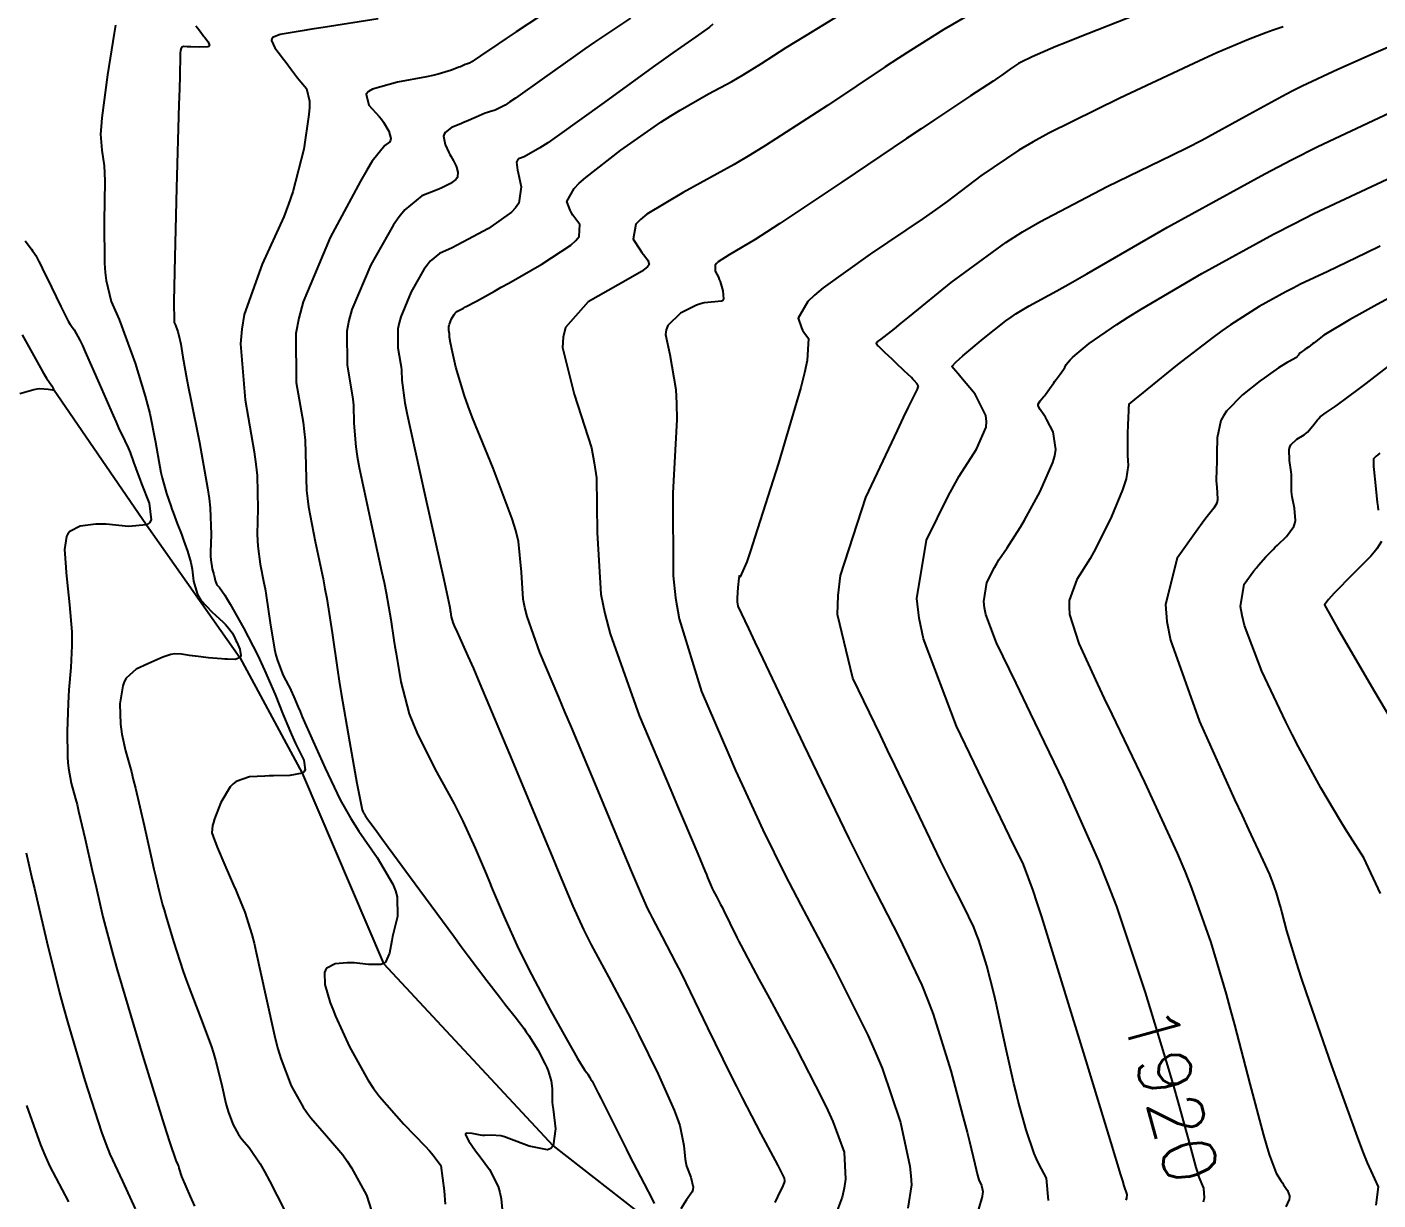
# Model space of a CAD drawing. Header units: metres. Extents: x 837117 to 838479, y 1189012 to 1191015.
# Drawn here: x 838148.6 to 838246.1, y 1189576.9 to 1189661.6 of the extents above; entities that cross this region are included whole.
import ezdxf

# ---------------------------------------------------------------- set-up
doc = ezdxf.new("R2010")
doc.units = ezdxf.units.M
doc.header["$LTSCALE"] = 0.3
for name, color, linetype in [('COTAS 10', 1, 'Continuous'), ('COTAS INT', 252, 'Continuous'), ('DRENAJE', 5, 'Continuous')]:
    doc.layers.add(name, color=color, linetype=linetype)
doc.styles.get("Standard").update_dxf_attribs({"font": 'simplex.shx'})

msp = doc.modelspace()

# ---------------------------------------------------------------- linework, layer by layer
at = {"layer": 'COTAS 10'}
for points in [[(838216.5, 1189662.409), (838214.796, 1189661.422), (838212.383, 1189659.903), (838211.516, 1189659.34), (838210.561, 1189658.714), (838206.394, 1189655.937), (838201.918, 1189653.037), (838200.769, 1189652.334), (838199.659, 1189651.675), (838195.977, 1189649.655), (838193.335, 1189648.081), (838192.881, 1189647.703), (838192.547, 1189647.35), (838192.344, 1189646.283), (838192.862, 1189645.498), (838192.983, 1189645.323), (838193.094, 1189645.167), (838193.413, 1189644.754), (838193.499, 1189644.45), (838193.463, 1189644.363), (838193.401, 1189644.273), (838192.96, 1189643.938), (838191.995, 1189643.391), (838189.092, 1189641.748), (838187.467, 1189639.893), (838187.297, 1189639.208), (838187.249, 1189638.449), (838188.087, 1189635.085), (838189.336, 1189631.21), (838189.547, 1189630.128), (838189.699, 1189629.042), (838189.758, 1189625.085), (838190.026, 1189620.638), (838190.309, 1189619.243), (838190.683, 1189617.776), (838192.786, 1189611.886), (838195.074, 1189606.487), (838195.564, 1189605.33), (838195.991, 1189604.319), (838197.014, 1189601.886), (838197.531, 1189600.649), (838197.639, 1189600.391), (838197.731, 1189600.169), (838197.938, 1189599.676), (838198.07, 1189599.387), (838198.116, 1189599.294), (838198.166, 1189599.196), (838198.378, 1189598.797), (838198.671, 1189598.237), (838198.771, 1189598.038), (838198.88, 1189597.82), (838199.341, 1189596.872), (838199.849, 1189595.835), (838199.987, 1189595.561), (838200.124, 1189595.292), (838200.608, 1189594.368), (838201.433, 1189592.836), (838201.785, 1189592.184), (838202.19, 1189591.433), (838204.1, 1189587.897), (838206.008, 1189584.197), (838206.413, 1189583.342), (838206.764, 1189582.56), (838207.582, 1189580.35), (838207.692, 1189578.383), (838207.595, 1189577.754), (838207.443, 1189577.09), (838206.438, 1189574.389)], [(838173.944, 1189662.191), (838169.973, 1189661.563), (838169.146, 1189661.431), (838168.437, 1189661.318), (838166.861, 1189661.06), (838166.311, 1189660.827), (838166.248, 1189660.729), (838166.225, 1189660.617), (838166.465, 1189660.091), (838166.951, 1189659.47), (838167.083, 1189659.299), (838167.213, 1189659.127), (838167.674, 1189658.507), (838168.117, 1189657.924), (838168.236, 1189657.776), (838168.354, 1189657.633), (838168.767, 1189657.164), (838168.982, 1189656.229), (838168.975, 1189655.792), (838168.939, 1189655.278), (838168.57, 1189652.782), (838167.768, 1189649.684), (838167.46, 1189648.791), (838167.114, 1189647.883), (838165.552, 1189644.476), (838164.265, 1189640.84), (838164.093, 1189639.787), (838164, 1189638.714), (838164.33, 1189634.671), (838164.988, 1189630.925), (838165.103, 1189630.038), (838165.189, 1189629.217), (838165.255, 1189626.795), (838165.206, 1189624.968), (838165.218, 1189624.521), (838165.243, 1189624.101), (838165.425, 1189622.796), (838165.69, 1189621.458), (838165.766, 1189621.016), (838165.843, 1189620.543), (838166.132, 1189618.576), (838166.456, 1189616.674), (838166.555, 1189616.241), (838166.659, 1189615.849), (838167.072, 1189614.773), (838167.457, 1189614.042), (838167.545, 1189613.867), (838167.624, 1189613.705), (838167.84, 1189613.217), (838168.153, 1189612.476), (838168.293, 1189612.154), (838168.456, 1189611.78), (838169.24, 1189610.007), (838170.108, 1189608.081), (838170.325, 1189607.611), (838170.532, 1189607.169), (838171.196, 1189605.798), (838171.969, 1189604.432), (838172.245, 1189603.991), (838172.548, 1189603.525), (838173.866, 1189601.615), (838175, 1189599.697), (838175.187, 1189599.224), (838175.32, 1189598.776), (838175.339, 1189597.371), (838175.045, 1189596.209), (838174.979, 1189595.915), (838174.92, 1189595.633), (838174.766, 1189594.714), (838174.466, 1189594.076), (838174.315, 1189593.971), (838174.135, 1189593.896), (838173.242, 1189593.885), (838172.214, 1189594.012), (838171.949, 1189594.024), (838171.692, 1189594.026), (838170.836, 1189593.951), (838170.232, 1189593.637), (838170.134, 1189593.488), (838170.066, 1189593.312), (838170.074, 1189592.454), (838170.472, 1189591.133), (838170.651, 1189590.666), (838170.86, 1189590.155), (838171.864, 1189587.942), (838173.194, 1189585.567), (838173.608, 1189584.953), (838174.043, 1189584.359), (838175.781, 1189582.374), (838177.33, 1189580.785), (838177.646, 1189580.44), (838177.913, 1189580.137), (838178.47, 1189579.386), (838178.71, 1189577.561), (838178.778, 1189576.58)], [(838233.537, 1189576.759), (838233.611, 1189577.042), (838233.572, 1189577.749), (838233.244, 1189578.533), (838233.135, 1189578.865), (838233.019, 1189579.247), (838232.534, 1189581.041), (838231.722, 1189583.992), (838231.4, 1189585.103), (838231.036, 1189586.341), (838229.369, 1189591.874), (838228.398, 1189594.759), (838227.279, 1189598.083), (838226.648, 1189599.748), (838225.995, 1189601.389), (838223.445, 1189607.117), (838221.062, 1189612.042), (838220.012, 1189614.21), (838218.607, 1189617.117), (838217.835, 1189619.159), (838217.734, 1189619.648), (838217.682, 1189620.104), (838217.903, 1189621.475), (838218.456, 1189622.565), (838218.614, 1189622.843), (838218.774, 1189623.111), (838219.366, 1189623.995), (838220.1, 1189625.114), (838220.349, 1189625.53), (838220.618, 1189625.992), (838221.755, 1189628.045), (838222.671, 1189630.139), (838222.8, 1189630.626), (838222.875, 1189631.074), (838222.7, 1189632.359), (838222.233, 1189633.232), (838222.125, 1189633.42), (838222.026, 1189633.585), (838221.746, 1189633.986), (838221.613, 1189634.233), (838221.606, 1189634.3), (838221.612, 1189634.366), (838221.744, 1189634.603), (838221.981, 1189634.88), (838222.053, 1189634.971), (838222.128, 1189635.069), (838222.424, 1189635.476), (838222.733, 1189635.911), (838222.818, 1189636.025), (838222.901, 1189636.138), (838223.197, 1189636.524), (838223.442, 1189636.857), (838223.494, 1189636.936), (838223.538, 1189637.009), (838223.638, 1189637.227), (838223.923, 1189637.567), (838224.083, 1189637.717), (838224.279, 1189637.892), (838225.283, 1189638.728), (838227.283, 1189640.11), (838228.108, 1189640.63), (838229.05, 1189641.208), (838233.43, 1189643.79), (838238.614, 1189646.643), (838240.063, 1189647.391), (838241.519, 1189648.122), (838246.824, 1189650.614)], [(838151.605, 1189576.759), (838150.226, 1189579.369), (838149.886, 1189580.118), (838149.565, 1189580.877), (838148.557, 1189583.711)]]:
    msp.add_lwpolyline(points, dxfattribs=at)
at = {"layer": 'COTAS INT'}
for points in [[(838187.423, 1189663.575), (838183.902, 1189661.248), (838183.184, 1189660.77), (838182.578, 1189660.365), (838181.32, 1189659.505), (838180.878, 1189659.191), (838180.787, 1189659.13), (838180.71, 1189659.08), (838180.544, 1189658.993), (838180.449, 1189658.968), (838180.416, 1189658.957), (838180.381, 1189658.944), (838180.23, 1189658.881), (838179.976, 1189658.772), (838179.875, 1189658.73), (838179.761, 1189658.683), (838179.242, 1189658.469), (838178.274, 1189658.187), (838177.878, 1189658.097), (838177.426, 1189658.001), (838175.332, 1189657.614), (838173.521, 1189657.105), (838173.248, 1189656.933), (838173.074, 1189656.747), (838173.272, 1189655.962), (838174.006, 1189655.139), (838174.171, 1189654.93), (838174.32, 1189654.728), (838174.716, 1189654.066), (838174.847, 1189653.537), (838174.827, 1189653.419), (838174.784, 1189653.314), (838174.426, 1189653.037), (838173.506, 1189651.899), (838173.109, 1189651.251), (838172.649, 1189650.458), (838170.473, 1189646.393), (838168.525, 1189641.741), (838168.209, 1189640.579), (838167.99, 1189639.471), (838168.008, 1189635.922), (838168.512, 1189633.055), (838168.6, 1189632.376), (838168.666, 1189631.748), (838168.717, 1189629.895), (838168.762, 1189628.129), (838168.824, 1189627.555), (838168.908, 1189626.945), (838169.39, 1189624.436), (838169.955, 1189621.753), (838170.091, 1189621.034), (838170.219, 1189620.325), (838170.605, 1189617.847), (838170.998, 1189615.177), (838171.129, 1189614.347), (838171.271, 1189613.477), (838171.862, 1189610.006), (838172.402, 1189606.98), (838172.511, 1189606.39), (838172.601, 1189605.907), (838172.781, 1189605.062), (838172.837, 1189604.937), (838172.85, 1189604.909), (838172.861, 1189604.884), (838172.892, 1189604.819), (838172.945, 1189604.734), (838172.97, 1189604.697), (838173, 1189604.653), (838173.147, 1189604.446), (838173.837, 1189603.501), (838174.209, 1189602.993), (838174.661, 1189602.377), (838176.947, 1189599.26), (838179.392, 1189595.939), (838179.943, 1189595.194), (838180.44, 1189594.525), (838181.78, 1189592.741), (838182.694, 1189591.555), (838182.922, 1189591.263), (838183.139, 1189590.987), (838183.833, 1189590.122), (838184.461, 1189589.291), (838184.637, 1189589.037), (838184.814, 1189588.772), (838185.459, 1189587.728), (838186.003, 1189586.709), (838186.115, 1189586.46), (838186.211, 1189586.225), (838186.42, 1189585.496), (838186.495, 1189584.949), (838186.505, 1189584.829), (838186.512, 1189584.723), (838186.501, 1189584.455), (838186.514, 1189583.975), (838186.536, 1189583.736), (838186.566, 1189583.45), (838186.737, 1189582.033), (838186.582, 1189580.795), (838186.405, 1189580.621), (838186.17, 1189580.521), (838184.84, 1189580.772), (838183.38, 1189581.34), (838183.064, 1189581.44), (838182.785, 1189581.515), (838182.098, 1189581.579), (838181.619, 1189581.537), (838181.473, 1189581.546), (838181.321, 1189581.563), (838180.722, 1189581.697), (838180.296, 1189581.728), (838180.253, 1189581.68), (838180.242, 1189581.607), (838180.475, 1189581.142), (838180.977, 1189580.448), (838181.137, 1189580.231), (838181.305, 1189580.003), (838181.985, 1189579.091), (838182.593, 1189577.861), (838182.714, 1189577.432), (838182.816, 1189576.966), (838183.017, 1189574.962)], [(838202.61, 1189576.711), (838202.804, 1189577.117), (838203.188, 1189577.909), (838203.285, 1189578.156), (838203.298, 1189578.217), (838203.306, 1189578.276), (838203.284, 1189578.462), (838202.991, 1189579.056), (838202.826, 1189579.371), (838202.626, 1189579.752), (838201.604, 1189581.669), (838200.249, 1189584.27), (838199.84, 1189585.081), (838199.415, 1189585.932), (838197.754, 1189589.334), (838196.181, 1189592.567), (838195.81, 1189593.311), (838195.469, 1189593.99), (838194.471, 1189595.898), (838193.746, 1189597.259), (838193.577, 1189597.593), (838193.421, 1189597.909), (838192.968, 1189598.895), (838192.264, 1189600.577), (838191.949, 1189601.332), (838191.581, 1189602.211), (838189.82, 1189606.432), (838187.898, 1189611.03), (838187.429, 1189612.148), (838186.988, 1189613.198), (838185.623, 1189616.432), (838184.698, 1189619.022), (838184.534, 1189619.667), (838184.409, 1189620.281), (838184.291, 1189622.236), (838184.063, 1189624.454), (838183.868, 1189625.233), (838183.617, 1189626.083), (838182.236, 1189629.748), (838180.758, 1189633.379), (838180.445, 1189634.207), (838180.175, 1189634.958), (838179.545, 1189637.031), (838179.26, 1189638.319), (838179.207, 1189638.576), (838179.164, 1189638.788), (838179.1, 1189639.194), (838179.096, 1189639.342), (838179.091, 1189639.392), (838179.084, 1189639.446), (838179.044, 1189639.675), (838179.042, 1189639.958), (838179.06, 1189640.046), (838179.085, 1189640.139), (838179.24, 1189640.51), (838179.431, 1189640.841), (838179.478, 1189640.908), (838179.523, 1189640.964), (838179.665, 1189641.081), (838179.953, 1189641.222), (838180.09, 1189641.294), (838180.251, 1189641.38), (838181.04, 1189641.808), (838182.343, 1189642.531), (838182.828, 1189642.804), (838183.367, 1189643.107), (838185.765, 1189644.462), (838187.86, 1189645.85), (838188.208, 1189646.174), (838188.455, 1189646.472), (838188.51, 1189647.331), (838188.001, 1189648.005), (838187.893, 1189648.187), (838187.798, 1189648.366), (838187.574, 1189648.993), (838188.089, 1189649.933), (838188.461, 1189650.31), (838188.931, 1189650.736), (838191.458, 1189652.696), (838194.362, 1189654.714), (838195.07, 1189655.177), (838195.737, 1189655.599), (838197.8, 1189656.778), (838199.477, 1189657.667), (838199.9, 1189657.906), (838200.306, 1189658.142), (838201.622, 1189658.969), (838203.394, 1189660.104), (838204.086, 1189660.534), (838204.866, 1189661.014), (838208.41, 1189663.168)], [(838228.689, 1189662.482), (838224.512, 1189660.834), (838223.636, 1189660.483), (838222.882, 1189660.176), (838221.171, 1189659.449), (838220.373, 1189659.052), (838220.194, 1189658.954), (838220.033, 1189658.862), (838219.604, 1189658.573), (838218.974, 1189658.118), (838218.687, 1189657.921), (838218.351, 1189657.693), (838216.729, 1189656.613), (838214.122, 1189654.88), (838213.165, 1189654.241), (838212.107, 1189653.532), (838207.433, 1189650.393), (838202.936, 1189647.402), (838201.988, 1189646.786), (838201.17, 1189646.262), (838199.289, 1189645.136), (838198.502, 1189644.637), (838198.373, 1189644.509), (838198.283, 1189644.385), (838198.278, 1189643.973), (838198.515, 1189643.521), (838198.577, 1189643.371), (838198.637, 1189643.211), (838198.842, 1189642.546), (838198.87, 1189641.975), (838198.819, 1189641.875), (838198.742, 1189641.8), (838198.254, 1189641.738), (838197.475, 1189641.677), (838197.215, 1189641.602), (838196.935, 1189641.502), (838195.768, 1189640.934), (838194.863, 1189640.029), (838194.749, 1189639.717), (838194.695, 1189639.379), (838194.993, 1189637.934), (838195.446, 1189635.417), (838195.489, 1189634.402), (838195.496, 1189633.248), (838195.225, 1189627.934), (838195.235, 1189621.958), (838195.419, 1189620.386), (838195.683, 1189618.852), (838197.291, 1189613.611), (838199.261, 1189609.034), (838199.753, 1189607.917), (838200.221, 1189606.865), (838201.721, 1189603.611), (838203.337, 1189600.35), (838203.88, 1189599.294), (838204.465, 1189598.172), (838206.919, 1189593.566), (838209.301, 1189588.802), (838209.84, 1189587.58), (838210.327, 1189586.401), (838211.651, 1189582.492), (838212.33, 1189579.332), (838212.411, 1189578.624), (838212.445, 1189577.988), (838212.182, 1189576.296)], [(838154.958, 1189661.724), (838154.864, 1189661.151), (838154.396, 1189658.147), (838153.983, 1189655.038), (838153.925, 1189654.399), (838153.892, 1189653.856), (838153.972, 1189652.692), (838154.145, 1189651.576), (838154.17, 1189651.063), (838154.184, 1189650.46), (838154.151, 1189647.547), (838154.169, 1189644.537), (838154.215, 1189643.875), (838154.279, 1189643.286), (838154.66, 1189641.777), (838155.225, 1189640.467), (838155.406, 1189640.005), (838155.597, 1189639.498), (838156.376, 1189637.309), (838157.117, 1189634.931), (838157.286, 1189634.307), (838157.438, 1189633.697), (838157.852, 1189631.617), (838158.161, 1189629.841), (838158.247, 1189629.422), (838158.333, 1189629.036), (838158.642, 1189627.905), (838158.951, 1189627.012), (838159.037, 1189626.776), (838159.122, 1189626.543), (838159.429, 1189625.743), (838159.728, 1189624.966), (838159.808, 1189624.749), (838159.887, 1189624.531), (838160.164, 1189623.734), (838160.395, 1189622.915), (838160.446, 1189622.682), (838160.491, 1189622.446), (838160.604, 1189621.573), (838160.853, 1189620.692), (838160.983, 1189620.452), (838161.14, 1189620.213), (838161.928, 1189619.36), (838162.739, 1189618.612), (838162.911, 1189618.438), (838163.06, 1189618.278), (838163.406, 1189617.822), (838163.607, 1189617.423), (838163.664, 1189617.3), (838163.722, 1189617.171), (838163.935, 1189616.658), (838164.02, 1189616.212), (838163.997, 1189616.126), (838163.953, 1189616.055), (838163.629, 1189615.933), (838163.053, 1189615.94), (838162.852, 1189615.951), (838162.632, 1189615.966), (838161.686, 1189616.051), (838160.74, 1189616.158), (838160.52, 1189616.187), (838160.318, 1189616.214), (838159.739, 1189616.309), (838159.251, 1189616.331), (838159.106, 1189616.314), (838158.957, 1189616.285), (838158.382, 1189616.097), (838157.722, 1189615.806), (838157.519, 1189615.713), (838157.306, 1189615.614), (838156.466, 1189615.212), (838155.739, 1189614.561), (838155.598, 1189614.306), (838155.483, 1189614.019), (838155.286, 1189612.708), (838155.333, 1189611.262), (838155.372, 1189610.889), (838155.422, 1189610.528), (838155.696, 1189609.32), (838156.113, 1189607.807), (838156.252, 1189607.253), (838156.402, 1189606.64), (838157.029, 1189603.938), (838157.619, 1189601.328), (838157.744, 1189600.774), (838157.854, 1189600.291), (838158.115, 1189599.156), (838158.368, 1189598.201), (838158.474, 1189597.833), (838158.594, 1189597.42), (838159.156, 1189595.551), (838159.857, 1189593.394), (838160.066, 1189592.798), (838160.28, 1189592.202), (838161.107, 1189590.058), (838161.866, 1189588.024), (838162.038, 1189587.499), (838162.193, 1189586.99), (838162.616, 1189585.288), (838162.938, 1189583.863), (838163.029, 1189583.528), (838163.122, 1189583.219), (838163.465, 1189582.319), (838163.853, 1189581.626), (838163.974, 1189581.447), (838164.101, 1189581.273), (838164.609, 1189580.693), (838165.42, 1189579.502), (838165.738, 1189578.944), (838166.097, 1189578.285), (838167.733, 1189575.081)], [(838160.778, 1189661.681), (838160.891, 1189661.541), (838160.986, 1189661.422), (838161.18, 1189661.159), (838161.302, 1189660.983), (838161.351, 1189660.918), (838161.408, 1189660.847), (838161.67, 1189660.53), (838161.762, 1189660.249), (838161.712, 1189660.199), (838161.629, 1189660.161), (838161.056, 1189660.127), (838160.396, 1189660.163), (838160.258, 1189660.169), (838160.14, 1189660.174), (838159.876, 1189660.181), (838159.76, 1189660.135), (838159.735, 1189660.106), (838159.713, 1189660.071), (838159.658, 1189659.887), (838159.633, 1189659.697), (838159.629, 1189659.658), (838159.627, 1189659.625), (838159.632, 1189659.554), (838159.602, 1189658.067), (838159.579, 1189657.141), (838159.548, 1189655.992), (838159.38, 1189649.986), (838159.225, 1189643.956), (838159.201, 1189642.793), (838159.187, 1189641.848), (838159.205, 1189640.265), (838159.289, 1189640.07), (838159.316, 1189640.001), (838159.344, 1189639.925), (838159.46, 1189639.599), (838159.595, 1189639.091), (838159.635, 1189638.9), (838159.676, 1189638.688), (838159.837, 1189637.744), (838160.122, 1189636.142), (838160.241, 1189635.515), (838160.378, 1189634.81), (838161.022, 1189631.6), (838161.614, 1189628.312), (838161.719, 1189627.557), (838161.798, 1189626.869), (838161.872, 1189624.946), (838161.828, 1189623.663), (838161.833, 1189623.379), (838161.845, 1189623.126), (838161.95, 1189622.468), (838162.077, 1189622.06), (838162.103, 1189621.965), (838162.125, 1189621.877), (838162.169, 1189621.625), (838162.225, 1189621.424), (838162.255, 1189621.369), (838162.291, 1189621.315), (838162.47, 1189621.121), (838162.868, 1189620.558), (838163.042, 1189620.271), (838163.243, 1189619.927), (838164.198, 1189618.213), (838165.24, 1189616.205), (838165.496, 1189615.677), (838165.738, 1189615.161), (838166.496, 1189613.396), (838167.082, 1189611.926), (838167.216, 1189611.596), (838167.337, 1189611.298), (838167.675, 1189610.502), (838167.967, 1189609.866), (838168.06, 1189609.671), (838168.158, 1189609.466), (838168.557, 1189608.657), (838168.668, 1189607.959), (838168.585, 1189607.825), (838168.452, 1189607.716), (838167.561, 1189607.539), (838166.376, 1189607.518), (838166.059, 1189607.509), (838165.746, 1189607.498), (838164.654, 1189607.446), (838163.688, 1189607.122), (838163.454, 1189606.941), (838163.235, 1189606.719), (838162.566, 1189605.586), (838162.118, 1189604.405), (838162.039, 1189604.153), (838161.979, 1189603.933), (838161.924, 1189603.411), (838162.111, 1189602.864), (838162.203, 1189602.63), (838162.314, 1189602.358), (838162.862, 1189601.077), (838163.486, 1189599.632), (838163.646, 1189599.257), (838163.799, 1189598.894), (838164.304, 1189597.672), (838164.815, 1189596.057), (838164.972, 1189595.445), (838165.136, 1189594.761), (838165.787, 1189591.698), (838166.498, 1189588.545), (838166.701, 1189587.804), (838166.906, 1189587.12), (838167.664, 1189585.13), (838168.523, 1189583.596), (838168.791, 1189583.2), (838169.072, 1189582.816), (838170.195, 1189581.534), (838171.375, 1189580.144), (838171.692, 1189579.692), (838172.005, 1189579.211), (838173.102, 1189577.234), (838174, 1189574.382)], [(838192.151, 1189662.231), (838189.563, 1189660.493), (838188.868, 1189660.015), (838188.184, 1189659.538), (838185.793, 1189657.828), (838183.855, 1189656.449), (838183.456, 1189656.18), (838183.116, 1189655.961), (838182.388, 1189655.582), (838181.971, 1189655.47), (838181.827, 1189655.421), (838181.672, 1189655.364), (838181.01, 1189655.088), (838180.286, 1189654.772), (838180.092, 1189654.689), (838179.9, 1189654.607), (838179.231, 1189654.328), (838178.764, 1189653.98), (838178.7, 1189653.856), (838178.665, 1189653.719), (838178.774, 1189653.122), (838179.045, 1189652.526), (838179.111, 1189652.39), (838179.174, 1189652.266), (838179.368, 1189651.921), (838179.523, 1189651.638), (838179.56, 1189651.553), (838179.594, 1189651.464), (838179.699, 1189651.12), (838179.669, 1189650.772), (838179.62, 1189650.681), (838179.552, 1189650.593), (838179.156, 1189650.295), (838178.526, 1189649.986), (838178.311, 1189649.891), (838178.078, 1189649.792), (838177.089, 1189649.4), (838175.851, 1189648.383), (838175.461, 1189647.89), (838175.05, 1189647.306), (838173.395, 1189644.432), (838172.045, 1189641.207), (838171.826, 1189640.401), (838171.674, 1189639.633), (838171.687, 1189637.173), (838172.036, 1189635.185), (838172.097, 1189634.715), (838172.143, 1189634.279), (838172.178, 1189632.994), (838172.318, 1189631.289), (838172.43, 1189630.589), (838172.573, 1189629.789), (838173.355, 1189626.076), (838174.185, 1189622.31), (838174.358, 1189621.478), (838174.508, 1189620.737), (838174.847, 1189618.819), (838175.068, 1189617.323), (838175.143, 1189616.848), (838175.225, 1189616.346), (838175.572, 1189614.314), (838176.186, 1189612.009), (838176.435, 1189611.336), (838176.719, 1189610.648), (838178.034, 1189608.035), (838179.418, 1189605.503), (838179.747, 1189604.866), (838180.052, 1189604.256), (838180.954, 1189602.286), (838181.726, 1189600.437), (838181.95, 1189599.905), (838182.177, 1189599.363), (838183.03, 1189597.333), (838184.076, 1189595.035), (838184.425, 1189594.324), (838184.799, 1189593.582), (838186.364, 1189590.633), (838187.796, 1189588.046), (838188.086, 1189587.531), (838188.33, 1189587.104), (838188.829, 1189586.29), (838189.001, 1189586.075), (838189.038, 1189586.025), (838189.072, 1189585.98), (838189.159, 1189585.85), (838189.229, 1189585.729), (838189.253, 1189585.689), (838189.278, 1189585.646), (838189.383, 1189585.467), (838189.683, 1189584.892), (838189.831, 1189584.599), (838190.007, 1189584.248), (838190.879, 1189582.501), (838191.869, 1189580.527), (838192.119, 1189580.034), (838192.359, 1189579.565), (838193.139, 1189578.061), (838193.745, 1189576.901), (838193.874, 1189576.647)], [(838198.111, 1189661.792), (838197.863, 1189661.593), (838196.879, 1189660.887), (838195.224, 1189659.738), (838194.553, 1189659.259), (838193.79, 1189658.711), (838190.266, 1189656.151), (838186.868, 1189653.712), (838186.183, 1189653.241), (838185.611, 1189652.858), (838184.47, 1189652.21), (838184.134, 1189652.111), (838184.069, 1189652.074), (838184.015, 1189652.032), (838183.924, 1189651.846), (838183.97, 1189651.442), (838184.003, 1189651.263), (838184.046, 1189651.054), (838184.275, 1189650.058), (838184.087, 1189648.873), (838183.866, 1189648.546), (838183.573, 1189648.219), (838181.903, 1189647.041), (838180.057, 1189646.049), (838179.652, 1189645.84), (838179.292, 1189645.659), (838178.377, 1189645.241), (838177.687, 1189644.674), (838177.469, 1189644.399), (838177.24, 1189644.073), (838176.318, 1189642.471), (838175.565, 1189640.673), (838175.443, 1189640.224), (838175.358, 1189639.795), (838175.365, 1189638.424), (838175.56, 1189637.316), (838175.594, 1189637.053), (838175.619, 1189636.811), (838175.639, 1189636.094), (838175.874, 1189634.45), (838176.036, 1189633.623), (838176.239, 1189632.633), (838177.32, 1189627.715), (838178.414, 1189622.867), (838178.626, 1189621.922), (838178.797, 1189621.148), (838179.088, 1189619.791), (838179.127, 1189619.526), (838179.141, 1189619.442), (838179.155, 1189619.353), (838179.216, 1189618.994), (838179.325, 1189618.586), (838179.369, 1189618.467), (838179.419, 1189618.345), (838179.652, 1189617.883), (838180.424, 1189616.173), (838180.814, 1189615.264), (838181.28, 1189614.167), (838183.603, 1189608.635), (838185.993, 1189602.907), (838186.503, 1189601.687), (838186.947, 1189600.626), (838187.999, 1189598.114), (838188.771, 1189596.431), (838189.037, 1189595.892), (838189.327, 1189595.322), (838190.564, 1189593), (838191.958, 1189590.385), (838192.347, 1189589.63), (838192.737, 1189588.862), (838194.157, 1189585.978), (838195.311, 1189583.382), (838195.533, 1189582.796), (838195.714, 1189582.266), (838196.017, 1189580.833), (838196.11, 1189579.835), (838196.159, 1189579.581), (838196.218, 1189579.336), (838196.512, 1189578.529), (838196.682, 1189577.827), (838196.662, 1189577.647), (838196.613, 1189577.474), (838196.194, 1189576.901), (838195.801, 1189576.251)], [(838239.297, 1189661.614), (838238.579, 1189661.375), (838238.321, 1189661.282), (838238.037, 1189661.177), (838236.797, 1189660.703), (838234.515, 1189659.719), (838233.574, 1189659.293), (838232.499, 1189658.8), (838227.5, 1189656.468), (838222.387, 1189653.925), (838221.241, 1189653.299), (838220.211, 1189652.708), (838217.462, 1189650.858), (838215.029, 1189648.998), (838214.198, 1189648.401), (838213.298, 1189647.768), (838209.479, 1189645.187), (838206.088, 1189642.769), (838205.457, 1189642.24), (838204.961, 1189641.77), (838204.283, 1189640.58), (838204.515, 1189639.87), (838204.593, 1189639.703), (838204.677, 1189639.55), (838205.026, 1189639.107), (838204.928, 1189637.508), (838204.729, 1189636.626), (838204.456, 1189635.553), (838202.848, 1189630.092), (838201.151, 1189624.758), (838200.821, 1189623.764), (838200.552, 1189622.98), (838200.087, 1189621.896), (838200.018, 1189621.951), (838199.999, 1189621.885), (838199.979, 1189621.785), (838199.908, 1189621.129), (838199.865, 1189620.385), (838199.863, 1189620.228), (838199.865, 1189620.093), (838199.908, 1189619.784), (838200.681, 1189618.148), (838201.143, 1189617.176), (838201.712, 1189615.979), (838204.662, 1189609.784), (838207.942, 1189602.986), (838208.719, 1189601.409), (838209.439, 1189599.964), (838211.566, 1189595.851), (838213.205, 1189592.397), (838213.618, 1189591.368), (838214.013, 1189590.308), (838215.292, 1189586.216), (838216.265, 1189582.573), (838216.468, 1189581.796), (838216.642, 1189581.12), (838217.029, 1189579.511), (838217.226, 1189578.69), (838217.279, 1189578.51), (838217.332, 1189578.35), (838217.521, 1189577.943), (838217.601, 1189577.514), (838217.586, 1189577.341), (838217.554, 1189577.143), (838217.304, 1189576.231)], [(838222.351, 1189576.862), (838222.209, 1189578.456), (838221.643, 1189579.495), (838221.484, 1189579.858), (838221.325, 1189580.254), (838220.746, 1189581.956), (838220.165, 1189584.029), (838220.005, 1189584.659), (838219.846, 1189585.312), (838219.276, 1189587.874), (838218.718, 1189590.439), (838218.566, 1189591.095), (838218.416, 1189591.726), (838217.886, 1189593.81), (838217.312, 1189595.648), (838217.134, 1189596.124), (838216.949, 1189596.586), (838216.213, 1189598.137), (838215.244, 1189600.012), (838214.912, 1189600.679), (838214.553, 1189601.409), (838213.024, 1189604.579), (838211.249, 1189608.294), (838210.733, 1189609.368), (838210.207, 1189610.462), (838208.223, 1189614.579), (838207.119, 1189619.162), (838207.149, 1189620.55), (838207.324, 1189621.99), (838209.167, 1189627.622), (838211.435, 1189632.453), (838211.878, 1189633.388), (838212.241, 1189634.149), (838212.881, 1189635.444), (838212.949, 1189635.6), (838212.952, 1189635.642), (838212.947, 1189635.685), (838212.87, 1189635.836), (838212.651, 1189636.07), (838212.558, 1189636.165), (838212.45, 1189636.273), (838211.939, 1189636.77), (838211.357, 1189637.327), (838211.204, 1189637.472), (838211.054, 1189637.613), (838210.542, 1189638.09), (838210.145, 1189638.465), (838210.068, 1189638.541), (838210.006, 1189638.605), (838209.899, 1189638.738), (838209.946, 1189638.821), (838209.981, 1189638.854), (838210.025, 1189638.891), (838210.261, 1189639.06), (838211.218, 1189639.805), (838211.716, 1189640.206), (838212.315, 1189640.69), (838215.321, 1189643.142), (838219.278, 1189646.032), (838220.478, 1189646.793), (838221.723, 1189647.536), (838226.592, 1189650.079), (838231.266, 1189652.335), (838232.387, 1189652.899), (838233.434, 1189653.435), (838236.592, 1189655.149), (838239.236, 1189656.609), (838239.959, 1189656.985), (838240.678, 1189657.348), (838243.244, 1189658.558), (838246.011, 1189659.778), (838246.858, 1189660.148)], [(838227.96, 1189576.869), (838227.999, 1189577.019), (838228.036, 1189577.294), (838227.828, 1189577.907), (838227.714, 1189578.269), (838227.575, 1189578.714), (838226.867, 1189581.018), (838225.062, 1189586.938), (838223.417, 1189592.328), (838221.86, 1189597.33), (838221.527, 1189598.36), (838221.236, 1189599.235), (838220.538, 1189601.111), (838219.54, 1189603.174), (838215.704, 1189611.111), (838213.324, 1189617.407), (838213.014, 1189618.915), (838212.854, 1189620.321), (838213.535, 1189624.549), (838215.105, 1189627.723), (838215.505, 1189628.465), (838215.89, 1189629.148), (838217.158, 1189631.119), (838217.854, 1189632.689), (838217.878, 1189633.118), (838217.83, 1189633.546), (838217.049, 1189635.071), (838216.027, 1189636.299), (838215.827, 1189636.538), (838215.662, 1189636.734), (838215.367, 1189637.078), (838215.678, 1189637.422), (838215.897, 1189637.617), (838216.172, 1189637.857), (838217.644, 1189639.084), (838219.275, 1189640.368), (838219.65, 1189640.644), (838219.993, 1189640.884), (838220.958, 1189641.464), (838222.947, 1189642.548), (838223.937, 1189643.107), (838225.116, 1189643.777), (838230.958, 1189647.132), (838237.972, 1189651.004), (838239.891, 1189652), (838241.799, 1189652.965), (838248.606, 1189656.174)], [(838148.445, 1189646.146), (838148.888, 1189645.548), (838148.979, 1189645.425), (838149.056, 1189645.32), (838149.217, 1189645.09), (838149.434, 1189644.673), (838149.545, 1189644.449), (838149.678, 1189644.179), (838150.345, 1189642.808), (838151.023, 1189641.413), (838151.163, 1189641.127), (838151.284, 1189640.883), (838151.548, 1189640.363), (838151.695, 1189640.121), (838151.742, 1189640.052), (838151.791, 1189639.982), (838151.989, 1189639.726), (838152.395, 1189638.973), (838152.575, 1189638.591), (838152.784, 1189638.134), (838153.785, 1189635.854), (838154.792, 1189633.535), (838155.006, 1189633.052), (838155.192, 1189632.639), (838155.628, 1189631.721), (838155.88, 1189631.199), (838155.95, 1189631.034), (838156.02, 1189630.861), (838156.272, 1189630.163), (838156.597, 1189629.251), (838156.712, 1189628.943), (838156.839, 1189628.611), (838157.386, 1189627.21), (838157.536, 1189626.005), (838157.412, 1189625.796), (838157.216, 1189625.641), (838155.909, 1189625.534), (838154.294, 1189625.687), (838153.904, 1189625.697), (838153.538, 1189625.692), (838152.424, 1189625.558), (838151.668, 1189625.162), (838151.529, 1189624.993), (838151.421, 1189624.797), (838151.282, 1189623.874), (838151.374, 1189622.594), (838151.412, 1189622.173), (838151.454, 1189621.723), (838151.651, 1189619.859), (838151.804, 1189617.918), (838151.819, 1189617.419), (838151.823, 1189616.938), (838151.739, 1189615.34), (838151.602, 1189613.733), (838151.573, 1189613.245), (838151.547, 1189612.739), (838151.486, 1189610.757), (838151.507, 1189608.901), (838151.534, 1189608.473), (838151.57, 1189608.084), (838151.772, 1189606.99), (838152.084, 1189605.855), (838152.189, 1189605.44), (838152.301, 1189604.98), (838152.772, 1189602.954), (838153.287, 1189600.686), (838153.427, 1189600.074), (838153.566, 1189599.469), (838154.06, 1189597.341), (838154.796, 1189594.541), (838155.088, 1189593.512), (838155.418, 1189592.373), (838156.927, 1189587.341), (838158.363, 1189582.678), (838158.648, 1189581.77), (838158.883, 1189581.029), (838159.325, 1189579.739), (838159.461, 1189579.44), (838159.505, 1189579.324), (838159.551, 1189579.193), (838159.739, 1189578.599), (838160.352, 1189577.136), (838160.667, 1189576.457)], [(838246.298, 1189645.776), (838245.272, 1189645.256), (838242.532, 1189643.939), (838240.564, 1189643.014), (838240.024, 1189642.743), (838239.486, 1189642.465), (838237.562, 1189641.406), (838235.493, 1189640.091), (838234.864, 1189639.651), (838234.211, 1189639.178), (838231.648, 1189637.196), (838229.456, 1189635.424), (838229.037, 1189635.082), (838228.7, 1189634.806), (838228.158, 1189634.348), (838228.146, 1189634.256), (838228.142, 1189634.21), (838228.138, 1189634.155), (838228.121, 1189633.882), (838228.1, 1189633.408), (838228.094, 1189633.227), (838228.087, 1189633.023), (838228.062, 1189632.106), (838228.053, 1189631.127), (838228.057, 1189630.885), (838228.064, 1189630.655), (838228.113, 1189629.93), (838227.967, 1189628.975), (838227.852, 1189628.6), (838227.704, 1189628.177), (838226.899, 1189626.253), (838225.897, 1189624.193), (838225.625, 1189623.686), (838225.355, 1189623.206), (838224.402, 1189621.698), (838223.852, 1189620.179), (838223.836, 1189619.692), (838223.88, 1189619.176), (838224.532, 1189617.07), (838225.893, 1189614.141), (838226.383, 1189613.106), (838226.922, 1189611.973), (838229.281, 1189607.07), (838231.648, 1189601.924), (838232.193, 1189600.637), (838232.69, 1189599.41), (838234.084, 1189595.478), (838235.173, 1189591.758), (838235.478, 1189590.665), (838235.784, 1189589.545), (838236.9, 1189585.273), (838237.877, 1189581.576), (838238.095, 1189580.818), (838238.29, 1189580.176), (838238.806, 1189578.817), (838239.154, 1189578.26), (838239.243, 1189578.123), (838239.33, 1189577.993), (838239.617, 1189577.587), (838239.762, 1189577.189), (838239.758, 1189577.064), (838239.735, 1189576.933), (838239.495, 1189576.407)], [(838251.55, 1189644.492), (838246.097, 1189641.562), (838244.999, 1189640.958), (838244.08, 1189640.444), (838242.246, 1189639.34), (838241.668, 1189638.894), (838241.54, 1189638.796), (838241.425, 1189638.708), (838241.128, 1189638.484), (838240.936, 1189638.346), (838240.888, 1189638.312), (838240.843, 1189638.281), (838240.699, 1189638.185), (838240.577, 1189638.092), (838240.546, 1189638.062), (838240.516, 1189638.031), (838240.416, 1189637.903), (838240.296, 1189637.769), (838240.253, 1189637.733), (838240.205, 1189637.699), (838239.998, 1189637.581), (838239.696, 1189637.421), (838239.588, 1189637.36), (838239.47, 1189637.291), (838238.959, 1189636.981), (838238.211, 1189636.464), (838237.944, 1189636.265), (838237.65, 1189636.041), (838236.374, 1189635.031), (838235.21, 1189633.843), (838234.988, 1189633.507), (838234.809, 1189633.169), (838234.525, 1189631.923), (838234.517, 1189630.79), (838234.512, 1189630.523), (838234.507, 1189630.276), (838234.477, 1189629.551), (838234.466, 1189628.954), (838234.471, 1189628.787), (838234.48, 1189628.619), (838234.545, 1189628.007), (838234.561, 1189627.454), (838234.54, 1189627.324), (838234.507, 1189627.203), (838234.298, 1189626.85), (838233.721, 1189626.121), (838233.456, 1189625.763), (838233.147, 1189625.338), (838231.653, 1189623.241), (838230.809, 1189619.887), (838230.909, 1189618.669), (838231.155, 1189617.327), (838233.248, 1189611.437), (838235.797, 1189605.823), (838236.331, 1189604.655), (838236.789, 1189603.654), (838237.822, 1189601.437), (838238.303, 1189600.391), (838238.414, 1189600.129), (838238.515, 1189599.88), (838238.798, 1189599.081), (838239.045, 1189598.223), (838239.123, 1189597.936), (838239.206, 1189597.628), (838239.539, 1189596.339), (838240.257, 1189593.974), (838240.583, 1189592.987), (838240.963, 1189591.856), (838242.792, 1189586.576), (838244.64, 1189581.455), (838245.032, 1189580.425), (838245.373, 1189579.564), (838246.172, 1189577.853), (838245.996, 1189576.509)], [(838148.223, 1189639.375), (838148.941, 1189638.057), (838149.67, 1189636.763), (838149.833, 1189636.487), (838149.979, 1189636.247), (838150.367, 1189635.676), (838150.497, 1189635.431), (838150.481, 1189635.396), (838150.441, 1189635.376), (838150.111, 1189635.422), (838149.504, 1189635.46), (838149.291, 1189635.434), (838149.057, 1189635.392), (838148.051, 1189635.109)], [(838246.33, 1189599.019), (838245.122, 1189601.596), (838244.128, 1189603.134), (838243.802, 1189603.662), (838243.455, 1189604.233), (838242.018, 1189606.664), (838240.404, 1189609.607), (838239.946, 1189610.501), (838239.482, 1189611.429), (838237.766, 1189615.068), (838236.506, 1189618.383), (838236.33, 1189619.108), (838236.23, 1189619.748), (838236.492, 1189621.362), (838237.189, 1189622.315), (838237.363, 1189622.538), (838237.529, 1189622.744), (838238.057, 1189623.343), (838238.575, 1189623.864), (838238.734, 1189624.021), (838238.899, 1189624.183), (838239.552, 1189624.814), (838240.065, 1189625.531), (838240.142, 1189625.747), (838240.19, 1189625.97), (838240.131, 1189626.842), (838239.947, 1189627.668), (838239.917, 1189627.863), (838239.896, 1189628.043), (838239.896, 1189628.573), (838239.911, 1189629.101), (838239.899, 1189629.281), (838239.881, 1189629.475), (838239.757, 1189630.297), (838239.736, 1189631.089), (838239.782, 1189631.264), (838239.85, 1189631.419), (838240.284, 1189631.822), (838240.813, 1189632.138), (838240.941, 1189632.24), (838241.062, 1189632.347), (838241.432, 1189632.787), (838241.775, 1189633.228), (838241.878, 1189633.336), (838241.985, 1189633.438), (838242.404, 1189633.758), (838242.9, 1189634.087), (838243.055, 1189634.195), (838243.219, 1189634.31), (838243.879, 1189634.788), (838244.902, 1189635.558), (838245.295, 1189635.859), (838245.736, 1189636.196), (838247.725, 1189637.729)], [(838246.289, 1189630.826), (838246.146, 1189630.711), (838246.028, 1189630.613), (838245.82, 1189630.401), (838245.819, 1189630.047), (838245.831, 1189629.86), (838245.849, 1189629.633), (838245.962, 1189628.491), (838246.098, 1189627.252), (838246.132, 1189626.965), (838246.164, 1189626.701)], [(838246.402, 1189624.43), (838246.077, 1189623.906), (838245.874, 1189623.668), (838245.623, 1189623.39), (838244.311, 1189622.049), (838243.009, 1189620.737), (838242.764, 1189620.478), (838242.569, 1189620.263), (838242.283, 1189619.862), (838242.861, 1189618.836), (838243.211, 1189618.228), (838243.644, 1189617.479), (838245.893, 1189613.601), (838248.524, 1189609.172)], [(838148.515, 1189601.969), (838148.955, 1189600.043), (838149.109, 1189599.374), (838149.278, 1189598.646), (838150.006, 1189595.526), (838150.924, 1189591.861), (838151.213, 1189590.789), (838151.517, 1189589.693), (838152.742, 1189585.526), (838153.964, 1189581.777), (838154.267, 1189580.944), (838154.555, 1189580.199), (838155.465, 1189578.249), (838156.384, 1189576.241)]]:
    msp.add_lwpolyline(points, dxfattribs=at)
at = {"layer": 'DRENAJE'}
for p, q in [((838150.497, 1189635.431), (838157.216, 1189625.641)), ((838157.216, 1189625.641), (838163.953, 1189616.055)), ((838163.953, 1189616.055), (838168.452, 1189607.716)), ((838168.452, 1189607.716), (838174.315, 1189593.971)), ((838174.315, 1189593.971), (838186.582, 1189580.795)), ((838186.582, 1189580.795), (838194.475, 1189574.65))]:
    msp.add_line(p, q, dxfattribs=at)

# ---------------------------------------------------------------- texts
at = {"layer": 'COTAS 10', "insert": (838227.662, 1189590.26), "char_height": 3.8, "attachment_point": 7, "rotation": 285.35238}
msp.add_mtext('1920', dxfattribs=at)

doc.saveas('drawing.dxf')
